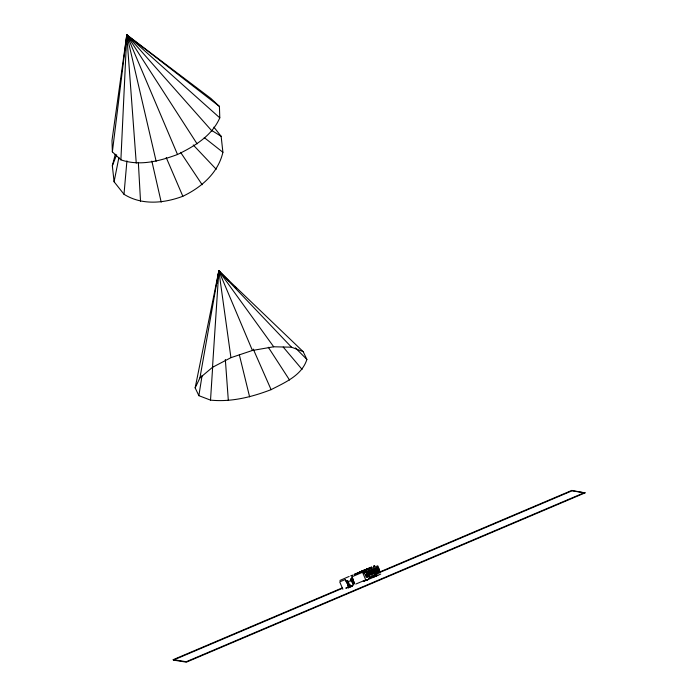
<?xml version="1.0" encoding="UTF-8"?>
<svg xmlns="http://www.w3.org/2000/svg" width="697" height="697" viewBox="0 0 697 697"><rect width="100%" height="100%" fill="white"/><g stroke="black" fill="none" stroke-linecap="round" stroke-linejoin="round"><path stroke-width="1.05" d="M120.886 159.848L126.776 34.85L210.895 98.451L219.416 106.423L219.79 117.854C211.949 135.854 194.454 146.292 177.508 154.499C159.543 161.138 139.67 166.348 120.886 159.848L112.365 151.876L111.999 140.445L126.776 34.85L219.416 106.423M210.52 400.122L198.863 395.669L195.151 387.88L218.841 270.863L303.169 351.645L306.889 359.443C301.818 375.544 284.864 382.505 271.098 389.658C251.817 397.046 231.299 402.247 210.52 400.122L212.69 366.448M218.701 273.041L218.841 270.863L228.799 280.882M195.151 387.88L199.934 377.913L212.507 367.31L218.841 270.863L291.52 347.202L303.169 351.645M126.209 42.378L126.776 34.85L129.233 37.002M213.883 127.124L221.149 136.298L222.901 152.286C218.144 173.004 201.337 187.449 182.841 196.275C163.839 203.376 141.892 205.493 123.996 194.28L126.924 160.85M347.725 585.707L347.977 585.358A1.237 0.863 66.5 0 1 348.291 583.886A1.237 0.863 66.5 0 1 349.58 584.696L349.929 585.027M112.365 151.876L126.776 34.85L219.79 117.854M198.863 395.669L202.104 375.404M216.793 283.67L217.133 281.536M217.473 279.401L218.841 270.863L220.243 272.518M199.934 377.913L218.841 270.863L273.694 346.784L291.52 347.202M123.996 194.28L114.09 181.76L118.926 157.383M114.09 181.76L112.339 165.773L115.301 154.272M352.543 581.986L353.135 581.742L352.464 582.012M112.339 165.773L116.652 154.769M353.022 582.1L353.335 581.655M348.082 585.314L347.881 585.402A1.237 0.863 66.5 0 1 348.195 583.929A1.237 0.863 66.5 0 1 349.476 584.739L349.938 585.436A1.263 0.88 66.5 0 0 348.526 584.434A1.263 0.88 66.5 0 0 348.326 586.168L348.143 586.229A1.263 0.88 66.5 0 1 348.422 584.478A1.263 0.88 66.5 0 1 349.824 585.55L350.068 585.097M212.507 367.31L230.934 357.666L252.427 350.46L273.694 346.784M364.601 570.268L360.819 571.88L365.542 569.928M355.104 574.45L354.337 574.755M357.221 573.553L356.664 573.77L360.332 572.263L357.761 573.23L358.885 572.812M360.523 572.15L357.735 573.317L359.617 572.464M359.356 572.594C355.914 574.154 359.591 572.472 358.737 572.856M359.225 572.725L359.818 572.403M359.73 572.446L359.042 572.803M361.098 571.915L365.62 569.989L360.933 571.871L364.322 570.39M361.429 571.679L360.889 571.949M361.717 571.557L365.376 570.015L357.456 573.352M361.891 571.479C362.405 571.496 360.793 572.054 362.797 571.209M363.738 570.843L362.457 571.261L363.668 570.643L364.026 571.636M364.217 570.407L363.215 570.921L364.052 570.494M363.695 570.73L364.217 570.625L361.351 571.706M364 570.573L365.15 570.146M365.001 570.251L364.156 570.512M370.142 568.003L365.847 569.789L369.079 568.508L368.591 568.674M367.659 569.074L366.901 569.388M368.304 568.761L367.092 569.275L368.922 568.569M369.027 568.56L366.03 569.754L367.972 569.022M369.941 568.116C369.149 568.404 371.039 567.802 369.105 568.421M369.776 568.186L370.421 567.924L369.305 568.395L369.95 568.107M370.839 567.724L371.745 567.367L371.222 567.611M362.745 571.035L363.581 570.887L361.116 571.793L362.353 571.209L362.64 572.211M354.276 574.764L354.799 574.52M342.837 589.244L339.709 581.864L345.555 579.442M355.426 574.302L355.879 574.11L355.392 574.328M356.69 573.762L357.988 573.187M356.202 574.014L358.493 573.039M360.776 572.08L358.119 573.108M361.02 571.836L362.963 570.86M364.801 570.251L365.568 569.937L365.106 570.041M359.513 572.594L360.645 572.106M361.246 571.862L361.839 571.618L361.299 571.679M355.993 573.997L358.284 573.047M364.688 570.251L365.376 570.024M367.511 569.205L366.134 569.763L367.267 569.318M377.791 565.798L351.854 576.837L353.048 579.651A1.734 1.211 66.5 0 1 352.604 581.716A1.734 1.211 66.5 0 1 350.809 580.584L348.169 581.673A1.324 0.924 66.5 0 0 346.548 582.343L345.355 579.529L346.54 582.343A1.298 0.906 66.5 0 0 347.995 583.511A1.298 0.906 66.5 0 0 348.169 581.673L348.544 581.516M339.927 580.444L349.136 576.445M370.133 568.099L359.887 572.472M363.825 573.23L373.845 568.9L375.361 572.481L373.94 573.091L375.361 572.481M376.153 570.425L375.247 568.282L374.542 568.586L375.456 570.73L377.661 569.771L376.746 567.619L375.944 567.968L376.859 570.12L376.267 570.364M379.142 569.127L377.87 569.667L379.142 569.127L378.227 566.983L377.556 567.28L378.462 569.423M346.54 582.343L346.923 582.178A1.324 0.924 66.5 0 1 348.178 581.15M353.423 579.495L353.048 579.651A1.734 1.211 66.5 0 0 351.271 578.571A1.734 1.211 66.5 0 0 350.809 580.584L351.183 580.418A1.734 1.211 66.5 0 1 351.384 578.58A1.734 1.211 66.5 0 1 352.935 578.78M365.969 574.825L367.432 576.785L365.969 574.825L367.868 574.04M375.596 571.427L379.177 569.867L380.292 572.498L376.711 574.058L375.692 571.383M352.238 582.422L353.797 581.777L354.538 583.528L352.987 584.182L352.447 582.335M353.797 581.777L354.538 583.528M369.445 575.042L368.852 575.286L367.336 571.697L367.929 571.453L369.445 575.042L368.748 575.347L367.223 571.758M373.792 573.152L373.2 573.396L371.675 569.815L372.268 569.571L373.792 573.152L370.151 574.729L368.635 571.148M376.188 572.098L378.698 571.017L379.081 571.453L379.142 572.071L376.641 573.152L377.129 572.943L376.685 571.897L376.241 572.69M353.614 582.169C351.663 581.725 353.118 585.149 354.172 583.467M368.495 576.497L367.903 576.741L366.003 572.281L366.596 572.037L368.495 576.497L366.308 577.447L364.418 572.978M375.883 576.14C379.665 574.215 376.938 576.828 375.927 573.892L368.87 576.95L369.462 576.707L369.976 577.918M348.064 587.196L345.799 588.181L353.788 584.87M369.384 578.162L376.441 575.112L368.765 578.371M368.696 578.641L376.528 575.234M347.873 587.292L348.108 587.85L349.084 587.432M363.311 580.897L363.555 581.455L364.531 581.028L364.296 580.47M366.404 580.305L380.728 574.075M357.753 573.248L358.572 572.934M362.213 571.261L362.745 571.052M357.23 573.544L356.158 573.997M358.789 572.908L360.576 572.167M362.693 571.27L363.268 571.026L360.959 571.888M367.737 569.022L366.021 569.728M362.832 570.686L362.327 570.904L371.623 567.088L354.154 574.485L363.773 570.32L363.189 570.547M355.557 574.25L355.043 574.459M363.242 570.93L365.237 570.068M366.326 569.719L368.661 568.63L367.868 568.935M367.816 569.092L368.713 568.691M380.536 571.645L571.819 490.418L585.001 492.901L186.413 662.15L173.405 660.094L173.222 659.667L342.48 587.798M173.405 660.094L342.654 588.224M380.71 572.063L572.002 490.836L585.001 492.901M366.517 579.547L366.143 580.392L365.324 580.061M366.448 580.235L367.938 579.616L363.555 581.455M173.222 659.667L186.23 661.732L584.827 492.483M364.444 570.39L365.446 570.076M367.406 569.196L366.474 569.519M362.579 571.035L362.118 571.366M358.328 573.126L359.861 572.481M376.232 575.339L373.644 576.41L373.888 576.968L376.781 575.748M363.729 572.978L366.735 571.732M376.746 567.619L376.153 567.872L377.068 570.015L377.661 569.771M378.227 566.983L377.635 567.227L378.549 569.371M379.177 569.867L380.292 572.498M378.698 571.017L378.201 571.226L378.645 572.281L379.142 572.071M378.584 571.662L379.081 571.453M375.927 573.892L375.334 574.136L375.849 575.356M355.784 584.051L365.759 579.913L362.571 572.403M348.108 587.85L352.499 586.011L350.147 587.013L349.885 586.456M358.04 573.23L358.424 573.012M211.958 130.6L221.149 136.298M204.238 137.588L222.901 152.286M234.924 287.042L236.449 288.584M295.406 347.89L306.889 359.443M193.226 144.95L216.236 169.293M211.949 131.001L126.776 34.85L136.255 163.142M283.209 347.054L302.097 369.41M180.593 152.338L202.165 184.74M268.319 347.272L289.525 380.013M197.103 143.87L126.776 34.85L126.993 37.002M253.246 349.066L271.098 389.658M166.226 157.566L182.841 196.275M377.652 566.957L378.846 569.78M374.655 568.525L375.561 570.669M373.252 569.144L374.768 572.725M373.017 569.257L374.533 572.847M375.657 575.574L375.901 576.131M374.629 575.983L374.864 576.541M371.44 569.928L372.965 573.509L371.719 574.04L370.194 570.46L370.787 570.216L372.311 573.797M370.037 570.538L371.553 574.119L370.307 574.65L368.791 571.07L369.384 570.826L370.9 574.406M362.022 571.357L362.423 572.307M177.508 154.499L126.776 34.85L156.137 161.268M351.976 577.717L353.614 581.586M353.693 581.821L354.442 583.572M351.079 579.251L352.316 582.152M352.342 582.378L353.091 584.138M347.315 580.88L348.552 583.781M218.997 273.024L218.841 270.863L252.427 350.46M239.35 354.86L249.613 396.863M151.841 161.077L161.199 202.139M218.841 270.863L230.934 357.666M225.331 359.478L228.337 400.54M138.346 162.392L140.533 201.433M348.369 581.586A1.298 0.906 66.5 0 1 348.195 583.424A1.298 0.906 66.5 0 1 346.74 582.256M353.248 579.564A1.734 1.211 66.5 0 1 352.804 581.629A1.734 1.211 66.5 0 1 351.009 580.496M348.178 585.079A1.263 0.88 66.5 0 1 349.441 584.556M351.027 575.818L352.412 575.234L351.027 575.818M373.392 566.321L374.777 565.737L373.47 566.295M356.515 573.797L356.08 573.971L356.524 573.788"/></g></svg>
